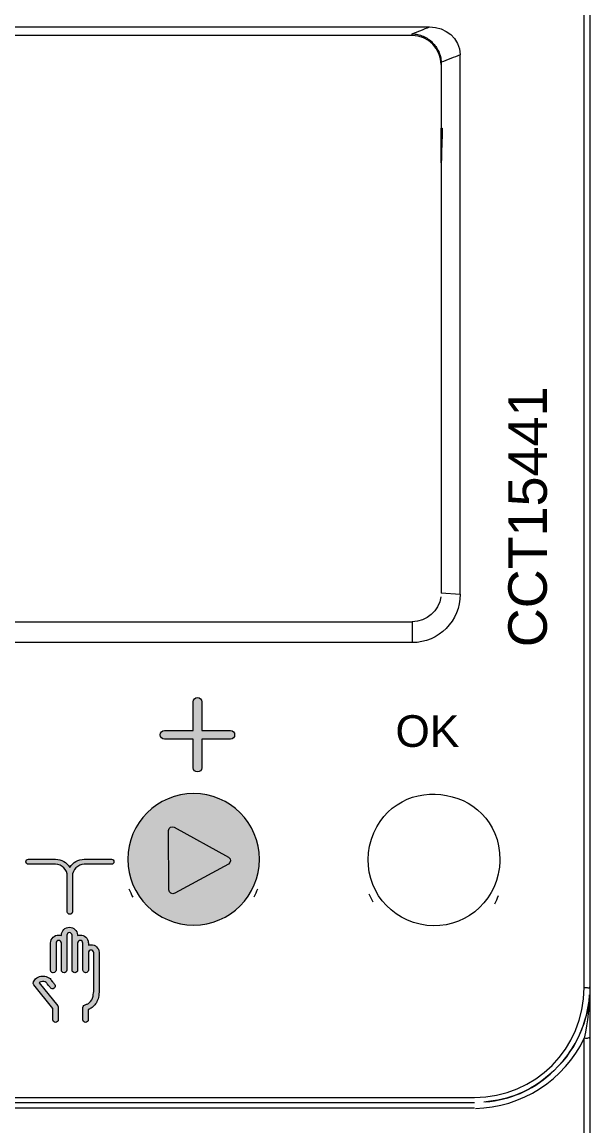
# Model space of a CAD drawing. Header units: millimetres. Extents: x 2233 to 2512, y 1440 to 1767.
# Drawn here: x 2405.28 to 2411.08, y 1666.85 to 1678.11 of the extents above; entities that cross this region are included whole.
import ezdxf

# ---------------------------------------------------------------- set-up
doc = ezdxf.new("R2010")
doc.units = ezdxf.units.MM
doc.linetypes.add('HIDDEN', pattern=[9.525, 6.35, -3.175])
doc.layers.add('03_Symbole', color=250, linetype='Continuous', lineweight=15)
doc.layers.add('trait fin', color=253, linetype='HIDDEN', lineweight=18)
doc.layers.add('04_Texte', color=7, linetype='Continuous')
doc.styles.get("Standard").update_dxf_attribs({"font": 'arial.ttf'})

msp = doc.modelspace()

# ---------------------------------------------------------------- hatches: boundary and pattern name
at = {"layer": '03_Symbole'}
h = msp.add_hatch(color=0, dxfattribs=at)
h.dxf.hatch_style = 2
edge = h.paths.add_edge_path()
edge.add_spline(control_points=[(2405.798, 1669.397), (2405.798, 1669.464), (2405.853, 1669.519), (2405.919, 1669.519), (2405.919, 1669.519), (2406.196, 1669.519), (2406.196, 1669.519), (2406.21, 1669.519), (2406.222, 1669.53), (2406.222, 1669.545), (2406.222, 1669.559), (2406.21, 1669.571), (2406.196, 1669.571), (2406.196, 1669.571), (2405.919, 1669.571), (2405.919, 1669.571), (2405.857, 1669.571), (2405.803, 1669.538), (2405.772, 1669.488), (2405.742, 1669.538), (2405.687, 1669.571), (2405.625, 1669.571), (2405.625, 1669.571), (2405.349, 1669.571), (2405.349, 1669.571), (2405.334, 1669.571), (2405.323, 1669.559), (2405.323, 1669.545), (2405.323, 1669.53), (2405.334, 1669.519), (2405.349, 1669.519), (2405.349, 1669.519), (2405.625, 1669.519), (2405.625, 1669.519), (2405.692, 1669.519), (2405.746, 1669.464), (2405.746, 1669.397), (2405.746, 1669.397), (2405.746, 1669.035), (2405.746, 1669.035), (2405.746, 1669.021), (2405.758, 1669.009), (2405.772, 1669.009), (2405.787, 1669.009), (2405.798, 1669.021), (2405.798, 1669.035), (2405.798, 1669.035), (2405.798, 1669.397), (2405.798, 1669.397)], knot_values=[0, 0, 0, 0, 1, 1, 1, 2, 2, 2, 3, 3, 3, 4, 4, 4, 5, 5, 5, 6, 6, 6, 7, 7, 7, 8, 8, 8, 9, 9, 9, 10, 10, 10, 11, 11, 11, 12, 12, 12, 13, 13, 13, 14, 14, 14, 15, 15, 15, 16, 16, 16, 16], degree=3, periodic=0)
h = msp.add_hatch(color=0, dxfattribs=at)
h.dxf.hatch_style = 2
edge = h.paths.add_edge_path()
edge.add_spline(control_points=[(2406.071, 1668.319), (2406.071, 1668.319), (2406.071, 1668.319), (2406.071, 1668.319), (2406.071, 1668.319), (2406.071, 1668.617), (2406.071, 1668.617), (2406.071, 1668.619), (2406.071, 1668.62), (2406.071, 1668.622), (2406.068, 1668.665), (2406.032, 1668.699), (2405.988, 1668.699), (2405.978, 1668.699), (2405.969, 1668.697), (2405.961, 1668.694), (2405.961, 1668.694), (2405.961, 1668.716), (2405.961, 1668.716), (2405.961, 1668.718), (2405.96, 1668.719), (2405.96, 1668.721), (2405.957, 1668.764), (2405.921, 1668.798), (2405.878, 1668.798), (2405.868, 1668.798), (2405.859, 1668.796), (2405.851, 1668.793), (2405.851, 1668.793), (2405.851, 1668.795), (2405.851, 1668.795), (2405.851, 1668.797), (2405.85, 1668.798), (2405.85, 1668.8), (2405.847, 1668.843), (2405.811, 1668.877), (2405.768, 1668.877), (2405.723, 1668.877), (2405.686, 1668.841), (2405.685, 1668.796), (2405.685, 1668.796), (2405.685, 1668.795), (2405.685, 1668.795), (2405.685, 1668.795), (2405.685, 1668.793), (2405.685, 1668.793), (2405.676, 1668.796), (2405.667, 1668.798), (2405.658, 1668.798), (2405.613, 1668.798), (2405.576, 1668.762), (2405.575, 1668.717), (2405.575, 1668.717), (2405.575, 1668.716), (2405.575, 1668.716), (2405.575, 1668.716), (2405.575, 1668.444), (2405.575, 1668.444), (2405.575, 1668.413), (2405.602, 1668.413), (2405.603, 1668.413), (2405.618, 1668.413), (2405.631, 1668.425), (2405.631, 1668.441), (2405.631, 1668.441), (2405.631, 1668.441), (2405.631, 1668.441), (2405.631, 1668.441), (2405.631, 1668.716), (2405.631, 1668.716), (2405.631, 1668.731), (2405.643, 1668.743), (2405.658, 1668.743), (2405.673, 1668.743), (2405.685, 1668.731), (2405.685, 1668.716), (2405.685, 1668.715), (2405.685, 1668.714), (2405.685, 1668.713), (2405.685, 1668.713), (2405.685, 1668.491), (2405.685, 1668.491), (2405.685, 1668.491), (2405.685, 1668.441), (2405.685, 1668.441), (2405.685, 1668.425), (2405.697, 1668.413), (2405.713, 1668.413), (2405.728, 1668.413), (2405.741, 1668.425), (2405.741, 1668.441), (2405.741, 1668.441), (2405.741, 1668.463), (2405.741, 1668.463), (2405.741, 1668.463), (2405.741, 1668.463), (2405.741, 1668.463), (2405.741, 1668.463), (2405.741, 1668.463), (2405.741, 1668.463), (2405.741, 1668.463), (2405.741, 1668.795), (2405.741, 1668.795), (2405.741, 1668.81), (2405.753, 1668.822), (2405.768, 1668.822), (2405.782, 1668.822), (2405.795, 1668.81), (2405.795, 1668.795), (2405.795, 1668.794), (2405.795, 1668.793), (2405.795, 1668.792), (2405.795, 1668.792), (2405.795, 1668.717), (2405.795, 1668.717), (2405.795, 1668.717), (2405.795, 1668.716), (2405.795, 1668.716), (2405.795, 1668.716), (2405.795, 1668.647), (2405.795, 1668.647), (2405.795, 1668.647), (2405.795, 1668.463), (2405.795, 1668.463), (2405.795, 1668.463), (2405.795, 1668.463), (2405.795, 1668.463), (2405.795, 1668.463), (2405.795, 1668.441), (2405.795, 1668.441), (2405.795, 1668.425), (2405.807, 1668.413), (2405.823, 1668.413), (2405.838, 1668.413), (2405.851, 1668.425), (2405.851, 1668.441), (2405.851, 1668.441), (2405.851, 1668.693), (2405.851, 1668.693), (2405.851, 1668.693), (2405.851, 1668.716), (2405.851, 1668.716), (2405.851, 1668.731), (2405.863, 1668.743), (2405.878, 1668.743), (2405.892, 1668.743), (2405.904, 1668.731), (2405.905, 1668.716), (2405.905, 1668.715), (2405.905, 1668.714), (2405.905, 1668.713), (2405.905, 1668.713), (2405.905, 1668.441), (2405.905, 1668.441), (2405.905, 1668.428), (2405.913, 1668.418), (2405.924, 1668.415), (2405.926, 1668.414), (2405.927, 1668.414), (2405.928, 1668.414), (2405.93, 1668.414), (2405.931, 1668.413), (2405.933, 1668.413), (2405.933, 1668.413), (2405.933, 1668.413), (2405.933, 1668.413), (2405.933, 1668.413), (2405.933, 1668.413), (2405.933, 1668.413), (2405.949, 1668.413), (2405.961, 1668.425), (2405.961, 1668.441), (2405.961, 1668.441), (2405.961, 1668.441), (2405.961, 1668.441), (2405.961, 1668.441), (2405.961, 1668.617), (2405.961, 1668.617), (2405.961, 1668.632), (2405.974, 1668.644), (2405.988, 1668.644), (2406.003, 1668.644), (2406.015, 1668.632), (2406.015, 1668.617), (2406.015, 1668.616), (2406.015, 1668.615), (2406.016, 1668.614), (2406.016, 1668.614), (2406.016, 1668.319), (2406.016, 1668.319), (2406.016, 1668.319), (2406.016, 1668.289), (2406.016, 1668.289), (2406.016, 1668.271), (2406.016, 1668.252), (2406.016, 1668.234), (2406.015, 1668.216), (2406.013, 1668.195), (2406.008, 1668.174), (2406.002, 1668.145), (2405.99, 1668.123), (2405.971, 1668.108), (2405.965, 1668.102), (2405.957, 1668.097), (2405.948, 1668.093), (2405.947, 1668.093), (2405.944, 1668.092), (2405.941, 1668.091), (2405.937, 1668.089), (2405.932, 1668.087), (2405.928, 1668.086), (2405.921, 1668.083), (2405.904, 1668.077), (2405.904, 1668.057), (2405.904, 1668.057), (2405.904, 1667.934), (2405.904, 1667.934), (2405.904, 1667.918), (2405.917, 1667.906), (2405.932, 1667.906), (2405.947, 1667.906), (2405.96, 1667.918), (2405.96, 1667.934), (2405.96, 1667.934), (2405.96, 1668.038), (2405.96, 1668.038), (2405.967, 1668.041), (2405.969, 1668.042), (2405.971, 1668.043), (2405.984, 1668.049), (2405.996, 1668.056), (2406.007, 1668.065), (2406.035, 1668.088), (2406.054, 1668.122), (2406.063, 1668.162), (2406.068, 1668.187), (2406.071, 1668.211), (2406.071, 1668.233), (2406.071, 1668.252), (2406.071, 1668.271), (2406.071, 1668.289), (2406.071, 1668.289), (2406.071, 1668.319), (2406.071, 1668.319)], knot_values=[0, 0, 0, 0, 1, 1, 1, 2, 2, 2, 3, 3, 3, 4, 4, 4, 5, 5, 5, 6, 6, 6, 7, 7, 7, 8, 8, 8, 9, 9, 9, 10, 10, 10, 11, 11, 11, 12, 12, 12, 13, 13, 13, 14, 14, 14, 15, 15, 15, 16, 16, 16, 17, 17, 17, 18, 18, 18, 19, 19, 19, 20, 20, 20, 21, 21, 21, 22, 22, 22, 23, 23, 23, 24, 24, 24, 25, 25, 25, 26, 26, 26, 27, 27, 27, 28, 28, 28, 29, 29, 29, 30, 30, 30, 31, 31, 31, 32, 32, 32, 33, 33, 33, 34, 34, 34, 35, 35, 35, 36, 36, 36, 37, 37, 37, 38, 38, 38, 39, 39, 39, 40, 40, 40, 41, 41, 41, 42, 42, 42, 43, 43, 43, 44, 44, 44, 45, 45, 45, 46, 46, 46, 47, 47, 47, 48, 48, 48, 49, 49, 49, 50, 50, 50, 51, 51, 51, 52, 52, 52, 53, 53, 53, 54, 54, 54, 55, 55, 55, 56, 56, 56, 57, 57, 57, 58, 58, 58, 59, 59, 59, 60, 60, 60, 61, 61, 61, 62, 62, 62, 63, 63, 63, 64, 64, 64, 65, 65, 65, 66, 66, 66, 67, 67, 67, 68, 68, 68, 69, 69, 69, 70, 70, 70, 71, 71, 71, 72, 72, 72, 73, 73, 73, 74, 74, 74, 75, 75, 75, 76, 76, 76, 77, 77, 77, 78, 78, 78, 79, 79, 79, 80, 80, 80, 81, 81, 81, 81], degree=3, periodic=0)
h = msp.add_hatch(color=0, dxfattribs=at)
h.dxf.hatch_style = 2
edge = h.paths.add_edge_path()
edge.add_spline(control_points=[(2405.459, 1668.31), (2405.463, 1668.315), (2405.47, 1668.319), (2405.477, 1668.321), (2405.487, 1668.324), (2405.498, 1668.325), (2405.506, 1668.324), (2405.517, 1668.322), (2405.525, 1668.319), (2405.53, 1668.314), (2405.534, 1668.31), (2405.538, 1668.304), (2405.542, 1668.299), (2405.542, 1668.299), (2405.544, 1668.296), (2405.544, 1668.296), (2405.548, 1668.29), (2405.553, 1668.284), (2405.558, 1668.279), (2405.558, 1668.279), (2405.561, 1668.275), (2405.561, 1668.275), (2405.564, 1668.27), (2405.568, 1668.266), (2405.571, 1668.262), (2405.571, 1668.262), (2405.574, 1668.258), (2405.574, 1668.258), (2405.584, 1668.246), (2405.601, 1668.244), (2405.613, 1668.254), (2405.625, 1668.264), (2405.627, 1668.281), (2405.618, 1668.293), (2405.618, 1668.293), (2405.615, 1668.297), (2405.615, 1668.297), (2405.611, 1668.301), (2405.608, 1668.305), (2405.604, 1668.31), (2405.604, 1668.31), (2405.601, 1668.314), (2405.601, 1668.314), (2405.597, 1668.319), (2405.592, 1668.324), (2405.588, 1668.33), (2405.588, 1668.33), (2405.586, 1668.332), (2405.586, 1668.332), (2405.582, 1668.339), (2405.576, 1668.346), (2405.57, 1668.353), (2405.556, 1668.366), (2405.537, 1668.375), (2405.515, 1668.379), (2405.498, 1668.381), (2405.48, 1668.379), (2405.461, 1668.374), (2405.442, 1668.368), (2405.424, 1668.356), (2405.413, 1668.341), (2405.413, 1668.341), (2405.413, 1668.34), (2405.413, 1668.34), (2405.407, 1668.333), (2405.389, 1668.309), (2405.405, 1668.288), (2405.405, 1668.288), (2405.598, 1668.048), (2405.598, 1668.048), (2405.598, 1668.048), (2405.598, 1667.934), (2405.598, 1667.934), (2405.598, 1667.918), (2405.611, 1667.906), (2405.626, 1667.906), (2405.642, 1667.906), (2405.654, 1667.918), (2405.654, 1667.934), (2405.654, 1667.934), (2405.654, 1668.058), (2405.654, 1668.058), (2405.654, 1668.064), (2405.652, 1668.07), (2405.648, 1668.075), (2405.648, 1668.075), (2405.459, 1668.31), (2405.459, 1668.31)], knot_values=[0, 0, 0, 0, 1, 1, 1, 2, 2, 2, 3, 3, 3, 4, 4, 4, 5, 5, 5, 6, 6, 6, 7, 7, 7, 8, 8, 8, 9, 9, 9, 10, 10, 10, 11, 11, 11, 12, 12, 12, 13, 13, 13, 14, 14, 14, 15, 15, 15, 16, 16, 16, 17, 17, 17, 18, 18, 18, 19, 19, 19, 20, 20, 20, 21, 21, 21, 22, 22, 22, 23, 23, 23, 24, 24, 24, 25, 25, 25, 26, 26, 26, 27, 27, 27, 28, 28, 28, 29, 29, 29, 29], degree=3, periodic=0)
at = {"layer": 'trait fin'}
h = msp.add_hatch(color=7, dxfattribs=at)
h.dxf.hatch_style = 2
edge = h.paths.add_edge_path()
edge.add_spline(control_points=[(2407.409, 1670.885), (2407.409, 1670.885), (2407.117, 1670.885), (2407.117, 1670.885), (2407.117, 1670.885), (2407.117, 1671.178), (2407.117, 1671.178), (2407.117, 1671.202), (2407.097, 1671.222), (2407.073, 1671.222), (2407.049, 1671.222), (2407.029, 1671.202), (2407.029, 1671.178), (2407.029, 1671.178), (2407.029, 1670.885), (2407.029, 1670.885), (2407.029, 1670.885), (2406.736, 1670.885), (2406.736, 1670.885), (2406.712, 1670.885), (2406.692, 1670.865), (2406.692, 1670.841), (2406.692, 1670.817), (2406.712, 1670.797), (2406.736, 1670.797), (2406.736, 1670.797), (2407.029, 1670.797), (2407.029, 1670.797), (2407.029, 1670.797), (2407.029, 1670.505), (2407.029, 1670.505), (2407.029, 1670.48), (2407.049, 1670.461), (2407.073, 1670.461), (2407.097, 1670.461), (2407.117, 1670.48), (2407.117, 1670.505), (2407.117, 1670.505), (2407.117, 1670.797), (2407.117, 1670.797), (2407.117, 1670.797), (2407.409, 1670.797), (2407.409, 1670.797), (2407.434, 1670.797), (2407.453, 1670.817), (2407.453, 1670.841), (2407.453, 1670.865), (2407.434, 1670.885), (2407.409, 1670.885)], knot_values=[0, 0, 0, 0, 0.352778, 0.352778, 0.352778, 0.705556, 0.705556, 0.705556, 1.058333, 1.058333, 1.058333, 1.411111, 1.411111, 1.411111, 1.763889, 1.763889, 1.763889, 2.116667, 2.116667, 2.116667, 2.469444, 2.469444, 2.469444, 2.822222, 2.822222, 2.822222, 3.175, 3.175, 3.175, 3.527778, 3.527778, 3.527778, 3.880556, 3.880556, 3.880556, 4.233333, 4.233333, 4.233333, 4.586111, 4.586111, 4.586111, 4.938889, 4.938889, 4.938889, 5.291667, 5.291667, 5.291667, 5.644444, 5.644444, 5.644444, 5.644444], degree=3, periodic=0)
edge.add_line((2407.409, 1670.885), (2407.409, 1670.885))
h = msp.add_hatch(color=7, dxfattribs=at)
h.dxf.hatch_style = 2
edge = h.paths.add_edge_path()
edge.add_spline(control_points=[(2407.706, 1669.57), (2407.706, 1669.2), (2407.405, 1668.899), (2407.035, 1668.899), (2406.664, 1668.899), (2406.363, 1669.2), (2406.363, 1669.57), (2406.363, 1669.941), (2406.664, 1670.241), (2407.035, 1670.241), (2407.405, 1670.241), (2407.706, 1669.941), (2407.706, 1669.57)], knot_values=[0, 0, 0, 0, 0.352778, 0.352778, 0.352778, 0.705556, 0.705556, 0.705556, 1.058333, 1.058333, 1.058333, 1.411111, 1.411111, 1.411111, 1.411111], degree=3, periodic=0)
edge.add_line((2407.706, 1669.57), (2407.706, 1669.57))

# ---------------------------------------------------------------- linework, layer by layer
at = {"layer": '03_Symbole', "color": 0, "lineweight": 0}
for points in [[(2411.018, 1668.261), (2411.018, 1679.262)], [(2411.077, 1679.254), (2411.077, 1668.268)], [(2402.02, 1678.062), (2409.442, 1678.062)], [(2409.265, 1677.973), (2402.196, 1677.973)], [(2409.265, 1677.973), (2409.265, 1677.992)], [(2409.56, 1677.701), (2409.56, 1677.691)], [(2409.56, 1677.691), (2409.56, 1677.029)], [(2409.753, 1672.274), (2409.753, 1677.777)], [(2409.56, 1677.029), (2409.571, 1677.029)], [(2409.56, 1676.675), (2409.56, 1677.029)], [(2409.56, 1672.288), (2409.56, 1672.285)], [(2409.56, 1672.288), (2409.753, 1672.274)], [(2402.196, 1671.994), (2409.265, 1671.994)], [(2409.265, 1671.994), (2409.265, 1671.781)], [(2409.265, 1671.781), (2402.196, 1671.781)], [(2411.077, 1668.261), (2411.077, 1667.742)], [(2411.073, 1668.181), (2411.074, 1668.187)], [(2411.073, 1668.174), (2411.073, 1668.178)], [(2411.077, 1667.742), (2411.077, 1663.895)], [(2410.871, 1667.604), (2410.871, 1667.603)], [(2399.06, 1667.14), (2409.899, 1667.14)], [(2399.06, 1667.09), (2409.899, 1667.09)], [(2409.899, 1667.03), (2399.06, 1667.03)]]:
    msp.add_lwpolyline(points, dxfattribs=at)
for points in [[(2409.265, 1677.992), (2409.324, 1678.015), (2409.383, 1678.038), (2409.442, 1678.062)], [(2409.442, 1678.062), (2409.602, 1678.062), (2409.753, 1677.948), (2409.753, 1677.777)], [(2409.56, 1677.677), (2409.558, 1677.839), (2409.429, 1677.973), (2409.265, 1677.973)], [(2409.753, 1677.777), (2409.689, 1677.752), (2409.624, 1677.727), (2409.56, 1677.701)], [(2409.571, 1677.029), (2409.567, 1676.911), (2409.563, 1676.793), (2409.56, 1676.675)], [(2409.56, 1676.675), (2409.56, 1675.213), (2409.56, 1673.751), (2409.56, 1672.288)], [(2409.753, 1672.274), (2409.754, 1672.005), (2409.536, 1671.78), (2409.265, 1671.781)], [(2409.557, 1672.249), (2409.537, 1672.103), (2409.412, 1671.993), (2409.265, 1671.994)], [(2408.83, 1669.705), (2409, 1670.491), (2410.157, 1670.368), (2410.158, 1669.564)], [(2410.158, 1669.564), (2410.158, 1669.515), (2410.153, 1669.468), (2410.142, 1669.42)], [(2406.416, 1669.184), (2406.402, 1669.21), (2406.389, 1669.238), (2406.378, 1669.267)], [(2407.686, 1669.267), (2407.675, 1669.238), (2407.662, 1669.211), (2407.647, 1669.184)], [(2408.865, 1669.132), (2408.85, 1669.159), (2408.837, 1669.187), (2408.826, 1669.215)], [(2410.141, 1669.196), (2410.129, 1669.167), (2410.117, 1669.139), (2410.102, 1669.112)], [(2409.899, 1667.14), (2410.517, 1667.14), (2411.018, 1667.642), (2411.018, 1668.261)], [(2411.077, 1668.268), (2411.077, 1667.928), (2410.922, 1667.591), (2410.662, 1667.371)], [(2411.077, 1668.254), (2411.075, 1668.081), (2411.054, 1667.913), (2411.019, 1667.744)], [(2411.052, 1668.033), (2411.063, 1668.082), (2411.07, 1668.132), (2411.073, 1668.182)], [(2411.074, 1668.189), (2411.074, 1668.187), (2411.073, 1668.184), (2411.073, 1668.182)], [(2410.898, 1667.646), (2410.974, 1667.768), (2411.023, 1667.893), (2411.052, 1668.033)], [(2409.908, 1667.029), (2410.373, 1667.034), (2410.822, 1667.322), (2411.019, 1667.744)], [(2411.019, 1663.891), (2411.019, 1665.175), (2411.019, 1666.459), (2411.019, 1667.744)], [(2410.805, 1667.516), (2410.839, 1667.557), (2410.87, 1667.6), (2410.898, 1667.646)], [(2410.777, 1667.483), (2410.779, 1667.486), (2410.781, 1667.488), (2410.784, 1667.491)], [(2410.78, 1667.486), (2410.789, 1667.496), (2410.797, 1667.506), (2410.805, 1667.516)], [(2410.662, 1667.371), (2410.461, 1667.201), (2410.257, 1667.116), (2409.995, 1667.094)], [(2410.007, 1667.095), (2410.271, 1667.12), (2410.475, 1667.208), (2410.675, 1667.382)], [(2410.668, 1667.376), (2410.67, 1667.378), (2410.672, 1667.379), (2410.673, 1667.38)]]:
    msp.add_open_spline(points, degree=3, dxfattribs=at)
for points, knots in [([(2409.265, 1677.992), (2409.285, 1677.991), (2409.304, 1677.989), (2409.323, 1677.984), (2409.341, 1677.98), (2409.359, 1677.974), (2409.376, 1677.967), (2409.394, 1677.959), (2409.411, 1677.949), (2409.428, 1677.938), (2409.443, 1677.928), (2409.456, 1677.917), (2409.469, 1677.904), (2409.482, 1677.891), (2409.494, 1677.878), (2409.504, 1677.863), (2409.515, 1677.847), (2409.525, 1677.83), (2409.534, 1677.812), (2409.541, 1677.795), (2409.547, 1677.777), (2409.552, 1677.759), (2409.556, 1677.74), (2409.559, 1677.721), (2409.56, 1677.701)], [0, 0, 0, 0, 1, 1, 1, 2, 2, 2, 3, 3, 3, 4, 4, 4, 5, 5, 5, 6, 6, 6, 7, 7, 7, 8, 8, 8, 8]), ([(2407.706, 1669.57), (2407.706, 1669.2), (2407.405, 1668.899), (2407.035, 1668.899), (2406.664, 1668.899), (2406.363, 1669.2), (2406.363, 1669.57), (2406.363, 1669.941), (2406.664, 1670.241), (2407.035, 1670.241), (2407.405, 1670.241), (2407.706, 1669.941), (2407.706, 1669.57)], [0, 0, 0, 0, 1, 1, 1, 2, 2, 2, 3, 3, 3, 4, 4, 4, 4]), ([(2407.706, 1669.57), (2407.706, 1669.2), (2407.405, 1668.899), (2407.035, 1668.899), (2406.664, 1668.899), (2406.363, 1669.2), (2406.363, 1669.57), (2406.363, 1669.941), (2406.664, 1670.241), (2407.035, 1670.241), (2407.405, 1670.241), (2407.706, 1669.941), (2407.706, 1669.57)], [0, 0, 0, 0, 1, 1, 1, 2, 2, 2, 3, 3, 3, 4, 4, 4, 4]), ([(2406.842, 1669.224), (2406.842, 1669.224), (2407.39, 1669.522), (2407.39, 1669.522), (2407.417, 1669.536), (2407.418, 1669.576), (2407.39, 1669.591), (2407.39, 1669.591), (2406.836, 1669.898), (2406.836, 1669.898), (2406.81, 1669.912), (2406.778, 1669.893), (2406.778, 1669.863), (2406.778, 1669.863), (2406.783, 1669.258), (2406.783, 1669.258), (2406.783, 1669.229), (2406.815, 1669.21), (2406.842, 1669.224)], [0, 0, 0, 0, 1, 1, 1, 2, 2, 2, 3, 3, 3, 4, 4, 4, 5, 5, 5, 6, 6, 6, 6]), ([(2410.142, 1669.42), (2410.064, 1669.058), (2409.706, 1668.828), (2409.344, 1668.907), (2408.982, 1668.985), (2408.751, 1669.342), (2408.83, 1669.705)], [0, 0, 0, 0, 1, 1, 1, 2, 2, 2, 2]), ([(2405.798, 1669.397), (2405.798, 1669.464), (2405.853, 1669.519), (2405.919, 1669.519), (2405.919, 1669.519), (2406.196, 1669.519), (2406.196, 1669.519), (2406.21, 1669.519), (2406.222, 1669.53), (2406.222, 1669.545), (2406.222, 1669.559), (2406.21, 1669.571), (2406.196, 1669.571), (2406.196, 1669.571), (2405.919, 1669.571), (2405.919, 1669.571), (2405.857, 1669.571), (2405.803, 1669.538), (2405.772, 1669.488), (2405.742, 1669.538), (2405.687, 1669.571), (2405.625, 1669.571), (2405.625, 1669.571), (2405.349, 1669.571), (2405.349, 1669.571), (2405.334, 1669.571), (2405.323, 1669.559), (2405.323, 1669.545), (2405.323, 1669.53), (2405.334, 1669.519), (2405.349, 1669.519), (2405.349, 1669.519), (2405.625, 1669.519), (2405.625, 1669.519), (2405.692, 1669.519), (2405.746, 1669.464), (2405.746, 1669.397), (2405.746, 1669.397), (2405.746, 1669.035), (2405.746, 1669.035), (2405.746, 1669.021), (2405.758, 1669.009), (2405.772, 1669.009), (2405.787, 1669.009), (2405.798, 1669.021), (2405.798, 1669.035), (2405.798, 1669.035), (2405.798, 1669.397), (2405.798, 1669.397)], [0, 0, 0, 0, 1, 1, 1, 2, 2, 2, 3, 3, 3, 4, 4, 4, 5, 5, 5, 6, 6, 6, 7, 7, 7, 8, 8, 8, 9, 9, 9, 10, 10, 10, 11, 11, 11, 12, 12, 12, 13, 13, 13, 14, 14, 14, 15, 15, 15, 16, 16, 16, 16]), ([(2406.071, 1668.319), (2406.071, 1668.319), (2406.071, 1668.319), (2406.071, 1668.319), (2406.071, 1668.319), (2406.071, 1668.617), (2406.071, 1668.617), (2406.071, 1668.619), (2406.071, 1668.62), (2406.071, 1668.622), (2406.068, 1668.665), (2406.032, 1668.699), (2405.988, 1668.699), (2405.978, 1668.699), (2405.969, 1668.697), (2405.961, 1668.694), (2405.961, 1668.694), (2405.961, 1668.716), (2405.961, 1668.716), (2405.961, 1668.718), (2405.96, 1668.719), (2405.96, 1668.721), (2405.957, 1668.764), (2405.921, 1668.798), (2405.878, 1668.798), (2405.868, 1668.798), (2405.859, 1668.796), (2405.851, 1668.793), (2405.851, 1668.793), (2405.851, 1668.795), (2405.851, 1668.795), (2405.851, 1668.797), (2405.85, 1668.798), (2405.85, 1668.8), (2405.847, 1668.843), (2405.811, 1668.877), (2405.768, 1668.877), (2405.723, 1668.877), (2405.686, 1668.841), (2405.685, 1668.796), (2405.685, 1668.796), (2405.685, 1668.795), (2405.685, 1668.795), (2405.685, 1668.795), (2405.685, 1668.793), (2405.685, 1668.793), (2405.676, 1668.796), (2405.667, 1668.798), (2405.658, 1668.798), (2405.613, 1668.798), (2405.576, 1668.762), (2405.575, 1668.717), (2405.575, 1668.717), (2405.575, 1668.716), (2405.575, 1668.716), (2405.575, 1668.716), (2405.575, 1668.444), (2405.575, 1668.444), (2405.575, 1668.413), (2405.602, 1668.413), (2405.603, 1668.413), (2405.618, 1668.413), (2405.631, 1668.425), (2405.631, 1668.441), (2405.631, 1668.441), (2405.631, 1668.441), (2405.631, 1668.441), (2405.631, 1668.441), (2405.631, 1668.716), (2405.631, 1668.716), (2405.631, 1668.731), (2405.643, 1668.743), (2405.658, 1668.743), (2405.673, 1668.743), (2405.685, 1668.731), (2405.685, 1668.716), (2405.685, 1668.715), (2405.685, 1668.714), (2405.685, 1668.713), (2405.685, 1668.713), (2405.685, 1668.491), (2405.685, 1668.491), (2405.685, 1668.491), (2405.685, 1668.441), (2405.685, 1668.441), (2405.685, 1668.425), (2405.697, 1668.413), (2405.713, 1668.413), (2405.728, 1668.413), (2405.741, 1668.425), (2405.741, 1668.441), (2405.741, 1668.441), (2405.741, 1668.463), (2405.741, 1668.463), (2405.741, 1668.463), (2405.741, 1668.463), (2405.741, 1668.463), (2405.741, 1668.463), (2405.741, 1668.463), (2405.741, 1668.463), (2405.741, 1668.463), (2405.741, 1668.795), (2405.741, 1668.795), (2405.741, 1668.81), (2405.753, 1668.822), (2405.768, 1668.822), (2405.782, 1668.822), (2405.795, 1668.81), (2405.795, 1668.795), (2405.795, 1668.794), (2405.795, 1668.793), (2405.795, 1668.792), (2405.795, 1668.792), (2405.795, 1668.717), (2405.795, 1668.717), (2405.795, 1668.717), (2405.795, 1668.716), (2405.795, 1668.716), (2405.795, 1668.716), (2405.795, 1668.647), (2405.795, 1668.647), (2405.795, 1668.647), (2405.795, 1668.463), (2405.795, 1668.463), (2405.795, 1668.463), (2405.795, 1668.463), (2405.795, 1668.463), (2405.795, 1668.463), (2405.795, 1668.441), (2405.795, 1668.441), (2405.795, 1668.425), (2405.807, 1668.413), (2405.823, 1668.413), (2405.838, 1668.413), (2405.851, 1668.425), (2405.851, 1668.441), (2405.851, 1668.441), (2405.851, 1668.693), (2405.851, 1668.693), (2405.851, 1668.693), (2405.851, 1668.716), (2405.851, 1668.716), (2405.851, 1668.731), (2405.863, 1668.743), (2405.878, 1668.743), (2405.892, 1668.743), (2405.904, 1668.731), (2405.905, 1668.716), (2405.905, 1668.715), (2405.905, 1668.714), (2405.905, 1668.713), (2405.905, 1668.713), (2405.905, 1668.441), (2405.905, 1668.441), (2405.905, 1668.428), (2405.913, 1668.418), (2405.924, 1668.415), (2405.926, 1668.414), (2405.927, 1668.414), (2405.928, 1668.414), (2405.93, 1668.414), (2405.931, 1668.413), (2405.933, 1668.413), (2405.933, 1668.413), (2405.933, 1668.413), (2405.933, 1668.413), (2405.933, 1668.413), (2405.933, 1668.413), (2405.933, 1668.413), (2405.949, 1668.413), (2405.961, 1668.425), (2405.961, 1668.441), (2405.961, 1668.441), (2405.961, 1668.441), (2405.961, 1668.441), (2405.961, 1668.441), (2405.961, 1668.617), (2405.961, 1668.617), (2405.961, 1668.632), (2405.974, 1668.644), (2405.988, 1668.644), (2406.003, 1668.644), (2406.015, 1668.632), (2406.015, 1668.617), (2406.015, 1668.616), (2406.015, 1668.615), (2406.016, 1668.614), (2406.016, 1668.614), (2406.016, 1668.319), (2406.016, 1668.319), (2406.016, 1668.319), (2406.016, 1668.289), (2406.016, 1668.289), (2406.016, 1668.271), (2406.016, 1668.252), (2406.016, 1668.234), (2406.015, 1668.216), (2406.013, 1668.195), (2406.008, 1668.174), (2406.002, 1668.145), (2405.99, 1668.123), (2405.971, 1668.108), (2405.965, 1668.102), (2405.957, 1668.097), (2405.948, 1668.093), (2405.947, 1668.093), (2405.944, 1668.092), (2405.941, 1668.091), (2405.937, 1668.089), (2405.932, 1668.087), (2405.928, 1668.086), (2405.921, 1668.083), (2405.904, 1668.077), (2405.904, 1668.057), (2405.904, 1668.057), (2405.904, 1667.934), (2405.904, 1667.934), (2405.904, 1667.918), (2405.917, 1667.906), (2405.932, 1667.906), (2405.947, 1667.906), (2405.96, 1667.918), (2405.96, 1667.934), (2405.96, 1667.934), (2405.96, 1668.038), (2405.96, 1668.038), (2405.967, 1668.041), (2405.969, 1668.042), (2405.971, 1668.043), (2405.984, 1668.049), (2405.996, 1668.056), (2406.007, 1668.065), (2406.035, 1668.088), (2406.054, 1668.122), (2406.063, 1668.162), (2406.068, 1668.187), (2406.071, 1668.211), (2406.071, 1668.233), (2406.071, 1668.252), (2406.071, 1668.271), (2406.071, 1668.289), (2406.071, 1668.289), (2406.071, 1668.319), (2406.071, 1668.319)], [0, 0, 0, 0, 1, 1, 1, 2, 2, 2, 3, 3, 3, 4, 4, 4, 5, 5, 5, 6, 6, 6, 7, 7, 7, 8, 8, 8, 9, 9, 9, 10, 10, 10, 11, 11, 11, 12, 12, 12, 13, 13, 13, 14, 14, 14, 15, 15, 15, 16, 16, 16, 17, 17, 17, 18, 18, 18, 19, 19, 19, 20, 20, 20, 21, 21, 21, 22, 22, 22, 23, 23, 23, 24, 24, 24, 25, 25, 25, 26, 26, 26, 27, 27, 27, 28, 28, 28, 29, 29, 29, 30, 30, 30, 31, 31, 31, 32, 32, 32, 33, 33, 33, 34, 34, 34, 35, 35, 35, 36, 36, 36, 37, 37, 37, 38, 38, 38, 39, 39, 39, 40, 40, 40, 41, 41, 41, 42, 42, 42, 43, 43, 43, 44, 44, 44, 45, 45, 45, 46, 46, 46, 47, 47, 47, 48, 48, 48, 49, 49, 49, 50, 50, 50, 51, 51, 51, 52, 52, 52, 53, 53, 53, 54, 54, 54, 55, 55, 55, 56, 56, 56, 57, 57, 57, 58, 58, 58, 59, 59, 59, 60, 60, 60, 61, 61, 61, 62, 62, 62, 63, 63, 63, 64, 64, 64, 65, 65, 65, 66, 66, 66, 67, 67, 67, 68, 68, 68, 69, 69, 69, 70, 70, 70, 71, 71, 71, 72, 72, 72, 73, 73, 73, 74, 74, 74, 75, 75, 75, 76, 76, 76, 77, 77, 77, 78, 78, 78, 79, 79, 79, 80, 80, 80, 81, 81, 81, 81]), ([(2405.459, 1668.31), (2405.463, 1668.315), (2405.47, 1668.319), (2405.477, 1668.321), (2405.487, 1668.324), (2405.498, 1668.325), (2405.506, 1668.324), (2405.517, 1668.322), (2405.525, 1668.319), (2405.53, 1668.314), (2405.534, 1668.31), (2405.538, 1668.304), (2405.542, 1668.299), (2405.542, 1668.299), (2405.544, 1668.296), (2405.544, 1668.296), (2405.548, 1668.29), (2405.553, 1668.284), (2405.558, 1668.279), (2405.558, 1668.279), (2405.561, 1668.275), (2405.561, 1668.275), (2405.564, 1668.27), (2405.568, 1668.266), (2405.571, 1668.262), (2405.571, 1668.262), (2405.574, 1668.258), (2405.574, 1668.258), (2405.584, 1668.246), (2405.601, 1668.244), (2405.613, 1668.254), (2405.625, 1668.264), (2405.627, 1668.281), (2405.618, 1668.293), (2405.618, 1668.293), (2405.615, 1668.297), (2405.615, 1668.297), (2405.611, 1668.301), (2405.608, 1668.305), (2405.604, 1668.31), (2405.604, 1668.31), (2405.601, 1668.314), (2405.601, 1668.314), (2405.597, 1668.319), (2405.592, 1668.324), (2405.588, 1668.33), (2405.588, 1668.33), (2405.586, 1668.332), (2405.586, 1668.332), (2405.582, 1668.339), (2405.576, 1668.346), (2405.57, 1668.353), (2405.556, 1668.366), (2405.537, 1668.375), (2405.515, 1668.379), (2405.498, 1668.381), (2405.48, 1668.379), (2405.461, 1668.374), (2405.442, 1668.368), (2405.424, 1668.356), (2405.413, 1668.341), (2405.413, 1668.341), (2405.413, 1668.34), (2405.413, 1668.34), (2405.407, 1668.333), (2405.389, 1668.309), (2405.405, 1668.288), (2405.405, 1668.288), (2405.598, 1668.048), (2405.598, 1668.048), (2405.598, 1668.048), (2405.598, 1667.934), (2405.598, 1667.934), (2405.598, 1667.918), (2405.611, 1667.906), (2405.626, 1667.906), (2405.642, 1667.906), (2405.654, 1667.918), (2405.654, 1667.934), (2405.654, 1667.934), (2405.654, 1668.058), (2405.654, 1668.058), (2405.654, 1668.064), (2405.652, 1668.07), (2405.648, 1668.075), (2405.648, 1668.075), (2405.459, 1668.31), (2405.459, 1668.31)], [0, 0, 0, 0, 1, 1, 1, 2, 2, 2, 3, 3, 3, 4, 4, 4, 5, 5, 5, 6, 6, 6, 7, 7, 7, 8, 8, 8, 9, 9, 9, 10, 10, 10, 11, 11, 11, 12, 12, 12, 13, 13, 13, 14, 14, 14, 15, 15, 15, 16, 16, 16, 17, 17, 17, 18, 18, 18, 19, 19, 19, 20, 20, 20, 21, 21, 21, 22, 22, 22, 23, 23, 23, 24, 24, 24, 25, 25, 25, 26, 26, 26, 27, 27, 27, 28, 28, 28, 29, 29, 29, 29]), ([(2411.018, 1668.261), (2411.028, 1668.261), (2411.038, 1668.261), (2411.048, 1668.262), (2411.058, 1668.263), (2411.077, 1668.249), (2411.077, 1668.268)], [0, 0, 0, 0, 1, 1, 1, 2, 2, 2, 2]), ([(2411.077, 1667.742), (2411.075, 1667.761), (2411.057, 1667.743), (2411.048, 1667.743), (2411.038, 1667.744), (2411.028, 1667.744), (2411.019, 1667.744)], [0, 0, 0, 0, 1, 1, 1, 2, 2, 2, 2])]:
    msp.add_open_spline(points, degree=3, knots=knots, dxfattribs=at)
at = {"layer": '04_Texte', "color": 0, "lineweight": 0}
msp.add_open_spline([(2407.409, 1670.885), (2407.409, 1670.885), (2407.117, 1670.885), (2407.117, 1670.885), (2407.117, 1670.885), (2407.117, 1671.178), (2407.117, 1671.178), (2407.117, 1671.202), (2407.097, 1671.222), (2407.073, 1671.222), (2407.049, 1671.222), (2407.029, 1671.202), (2407.029, 1671.178), (2407.029, 1671.178), (2407.029, 1670.885), (2407.029, 1670.885), (2407.029, 1670.885), (2406.736, 1670.885), (2406.736, 1670.885), (2406.712, 1670.885), (2406.692, 1670.865), (2406.692, 1670.841), (2406.692, 1670.817), (2406.712, 1670.797), (2406.736, 1670.797), (2406.736, 1670.797), (2407.029, 1670.797), (2407.029, 1670.797), (2407.029, 1670.797), (2407.029, 1670.505), (2407.029, 1670.505), (2407.029, 1670.48), (2407.049, 1670.461), (2407.073, 1670.461), (2407.097, 1670.461), (2407.117, 1670.48), (2407.117, 1670.505), (2407.117, 1670.505), (2407.117, 1670.797), (2407.117, 1670.797), (2407.117, 1670.797), (2407.409, 1670.797), (2407.409, 1670.797), (2407.434, 1670.797), (2407.453, 1670.817), (2407.453, 1670.841), (2407.453, 1670.865), (2407.434, 1670.885), (2407.409, 1670.885)], degree=3, knots=[0, 0, 0, 0, 1, 1, 1, 2, 2, 2, 3, 3, 3, 4, 4, 4, 5, 5, 5, 6, 6, 6, 7, 7, 7, 8, 8, 8, 9, 9, 9, 10, 10, 10, 11, 11, 11, 12, 12, 12, 13, 13, 13, 14, 14, 14, 15, 15, 15, 16, 16, 16, 16], dxfattribs=at)
at = {"layer": '04_Texte', "color": 0, "lineweight": 5}
msp.add_open_spline([(2406.842, 1669.224), (2406.842, 1669.224), (2407.39, 1669.522), (2407.39, 1669.522), (2407.417, 1669.536), (2407.418, 1669.576), (2407.39, 1669.591), (2407.39, 1669.591), (2406.836, 1669.898), (2406.836, 1669.898), (2406.81, 1669.912), (2406.778, 1669.893), (2406.778, 1669.863), (2406.778, 1669.863), (2406.783, 1669.258), (2406.783, 1669.258), (2406.783, 1669.229), (2406.815, 1669.21), (2406.842, 1669.224)], degree=3, knots=[0, 0, 0, 0, 1, 1, 1, 2, 2, 2, 3, 3, 3, 4, 4, 4, 5, 5, 5, 6, 6, 6, 6], dxfattribs=at)

# ---------------------------------------------------------------- texts
at = {"layer": '04_Texte', "insert": (2410.244, 1671.734), "char_height": 0.3937, "attachment_point": 1, "rotation": 90}
msp.add_mtext_dynamic_manual_height_columns('CCT15441', width=0.39365, gutter_width=1.968, heights=[0], dxfattribs=at)
at = {"layer": '04_Texte', "insert": (2409.093, 1671.04), "char_height": 0.3229, "attachment_point": 1}
msp.add_mtext_dynamic_manual_height_columns('OK', width=0.32287, gutter_width=1.614, heights=[0], dxfattribs=at)

doc.saveas('drawing.dxf')
